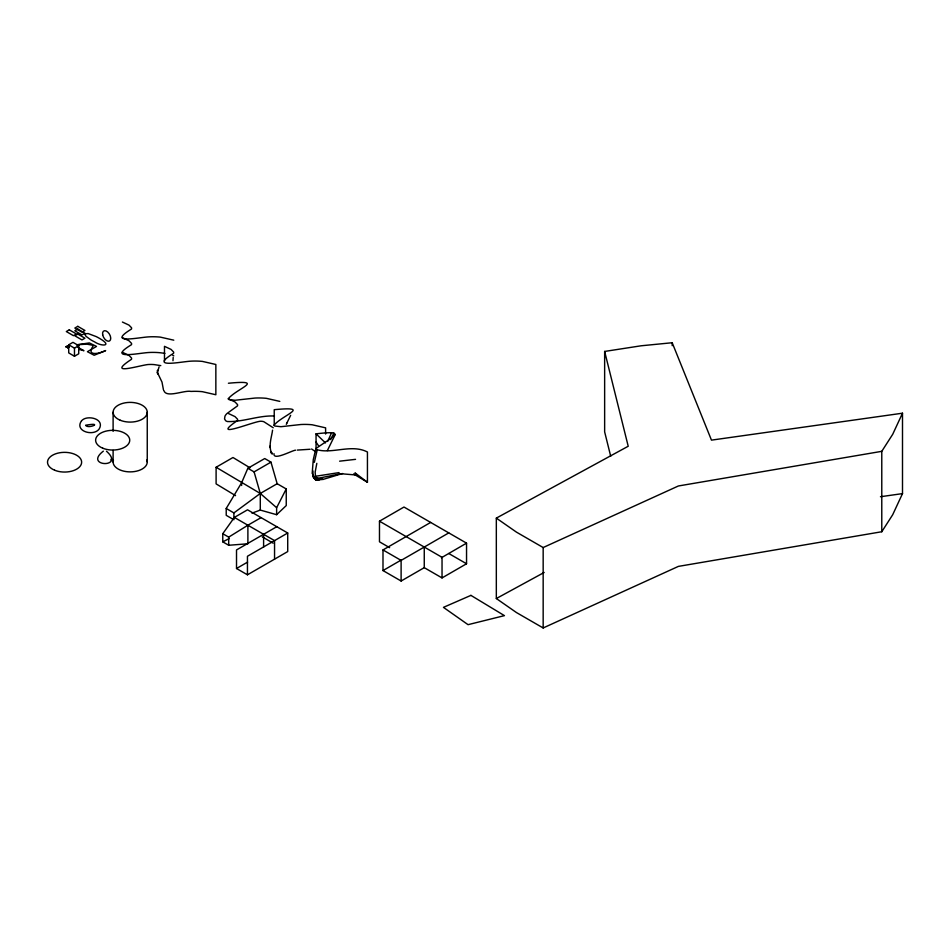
<?xml version="1.0" encoding="UTF-8"?>
<svg xmlns="http://www.w3.org/2000/svg" width="950" height="950" viewBox="0 0 950 950"><rect width="100%" height="100%" fill="white"/><g stroke="black" fill="none" stroke-linecap="round" stroke-linejoin="round"><path stroke-width="1.43" d="M316.053 449.481L316.053 433.841C347.854 430.065 333.486 436.192 315.875 448.602L315.863 449.338C331.503 454.694 351.203 443.555 367.436 451.998L367.436 482.267L353.578 473.955M172.971 360.715L173.197 357.426M85.714 425.41C88.54 429.293 104.179 421.907 85.832 425.232M316.825 463.351L315.151 472.138L315.495 476.294L317.074 478.468L323.178 479.382L342.57 473.516M103.336 451.155C82.947 466.842 125.97 468.469 106.495 451.25M272.567 430.148C271.546 437.629 268.102 446.322 271.842 453.518M314.343 462.341L317.11 450.395M315.875 448.602L313.262 459.705L312.182 473.527M111.162 459.206L110.913 460.002M312.906 470.951L313.096 475.297L314.248 477.874L323.178 479.382L316.243 480.106L315.127 479.287L315.495 478.099M327.382 450.585L335.148 434.696M232.631 519.033L226.219 515.327L226.219 508.488L241.644 482.695L247.843 468.291L264.729 458.541L270.964 462.139L277.163 483.716L286.247 488.953L286.247 505.578L276.628 514.698L260.288 510.079L251.952 513.143M286.306 424.329L287.114 422.536M327.643 441.465L331.562 432.808M286.9 422.988L290.652 415.34M902.5 413.202L892.715 434.281L881.778 451.333L881.778 531.739L678.395 566.39L543.163 627.962L516.432 612.536L496.327 598.536L496.327 518.118L628.211 446.251L604.639 351.441L641.143 345.788L672.196 342.736L711.467 440.135L902.5 413.202L902.5 493.62L892.715 514.698L881.778 531.739M330.647 439.601L333.854 433.176M276.628 514.698L276.628 507.704L286.247 488.953M159.078 366.843L157.415 372.531L161.999 382.102L163.447 389.809M163.911 390.593C166.214 398.406 184.561 389.88 191.057 391.424A42.572 24.581 0 0 1 195.961 391.329A43.379 25.044 0 0 1 202.398 391.685L215.852 394.749L215.852 364.479L202.398 361.404A43.379 25.044 0 0 0 194.322 361.048A42.572 24.581 0 0 0 191.057 361.154C180.88 361.641 148.129 368.921 173.529 353.353A5.736 3.313 0 0 0 173.565 351.987L171.083 349.422L164.481 346.334L164.481 360.988M261.06 517.619L247.891 525.219L247.891 543.78L228.701 545.264L222.763 541.844L222.763 533.71L234.365 517.418L247.534 509.806L287.719 533.009L287.719 551.57L247.451 574.809L236.514 568.504L236.514 549.943L276.783 526.692M81.367 421.04C74.266 431.383 93.872 436.786 99.251 428.854C105.177 418.404 86.343 414.556 81.522 420.897M94.371 425.173L94.264 425.267M68.079 347.854A12.516 7.232 0 0 1 68.733 347.082L66.037 346.679L67.806 346.596A1.342 0.772 0 0 1 68.471 346.798L68.4 347.272A13.906 8.027 0 0 0 68.008 347.819A10.83 6.246 0 0 1 68.246 347.332L68.353 347.118A1.805 1.045 0 0 0 67.248 346.655L66.156 346.738M273.968 453.637C272.923 461.166 292.149 450.348 295.569 450.181M233.902 519.769L233.902 512.917L260.288 493.466L277.163 483.716M228.701 545.264L228.701 537.13L247.891 525.219M68.709 344.803L72.96 342.344L78.719 345.669L78.719 353.792L74.468 356.25L68.709 352.913L68.709 344.803L74.468 348.128L78.719 345.669M235.564 495.639L216.101 483.883L216.101 467.258L232.976 457.508L250.004 467.804M247.843 468.291L254.089 471.889L270.964 462.139M287.719 533.009L247.451 556.261L247.451 574.809M236.514 568.504L247.594 562.103M389.631 547.663L379.478 541.809L379.478 521.194L403.988 507.039L466.545 543.151L466.545 563.766L442.035 577.921L424.258 567.661L401.114 581.02L382.992 570.558L382.992 549.943L430.647 522.429M382.992 570.558L401.256 560.013M382.992 549.943L401.114 560.405L448.78 532.891M441.418 557.745L466.545 543.151M496.327 598.536L544.172 572.458M222.763 541.844L229.211 538.579M496.327 518.118L516.432 532.119L543.163 547.544L678.395 485.973L881.778 451.333M66.001 346.655L68.851 346.429M66.073 346.702L68.899 346.239M317.074 478.468L341.026 473.741L356.309 475.012L355.027 472.874L367.436 482.267M297.314 450.086L310.139 449.255M315.495 476.294L339.067 472.601M76.867 344.767L89.347 342.938L96.52 346.418L87.4 351.69L94.157 355.264L105.652 350.574C99.121 353.97 85.773 356.345 93.112 346.097A3.467 2.007 0 0 0 92.245 345.171L86.771 344.126L76.819 344.803M880.46 496.731L902.5 493.62M228.416 383.242C266.036 379.668 237.31 388.134 228.214 398.739A2.672 1.544 0 0 0 229.009 399.582L235.113 400.259L254.992 398.062A42.572 24.581 0 0 1 259.896 397.967A43.379 25.044 0 0 1 266.332 398.323L279.799 401.387M339.613 461.178L355.537 459.349M68.958 346.109L66.987 346.406A23.002 13.276 0 0 0 65.966 346.631M274.443 416.005C258.554 415.281 243.295 422.121 227.513 421.539A4.322 2.494 0 0 1 225.684 420.719L224.544 418.974L224.96 416.219A16.767 9.678 0 0 1 227.074 413.464L237.464 405.899A5.736 3.313 0 0 0 237.5 404.546L235.018 401.969L228.416 398.881M164.896 353.364L160.324 352.759A43.379 25.044 0 0 0 153.888 352.402A42.572 24.581 0 0 0 148.984 352.497C139.032 352.949 105.877 360.311 131.456 344.696A5.736 3.313 0 0 0 131.492 343.342L129.01 340.765L122.407 337.678M160.787 365.631L154.126 364.586A24.664 14.238 0 0 0 147.927 364.539C138.403 365.655 105.961 376.034 131.456 359.326A5.736 3.313 0 0 0 131.492 357.972L129.01 355.407L122.407 352.308M78.921 349.339L83.944 350.728L77.781 347.261M122.407 322.038L129.01 325.126L131.492 327.702A5.736 3.313 0 0 1 131.456 329.056C106.056 344.624 138.807 337.345 148.984 336.858A42.572 24.581 0 0 1 153.888 336.763A43.379 25.044 0 0 1 160.324 337.119L173.791 340.183M228.416 413.511L235.018 416.611L237.5 419.176A5.736 3.313 0 0 1 237.464 420.529C209.095 440.004 252.641 421.812 260.466 421.242A6.448 3.729 0 0 1 263.827 421.705L273.244 427.773M172.722 355.395L173.791 355.822M314.248 477.874L318.903 480.249L313.429 477.244L317.371 480.284L312.966 476.461L316.243 480.106L312.835 475.558L315.495 479.774M448.78 553.506L466.545 563.766M379.478 521.194L442.035 557.317L442.035 577.921M216.101 467.258L260.288 493.466L276.628 507.704M226.219 508.488L233.902 512.917M234.365 517.418L274.55 540.621L274.55 559.17M262.271 536.869L273.149 543.163M222.763 533.71L228.701 537.13M311.588 448.982L315.507 451.618M316.053 433.841L325.482 442.926M272.317 454.029L271.201 452.461L271.926 453.577M316.053 442.071L318.523 445.752M313.001 474.608L315.127 479.287M254.089 471.889L260.288 493.466L260.288 510.079M610.707 456.273L604.639 431.846L604.639 351.441M672.196 342.736L672.196 345.657M543.163 547.544L543.163 627.962M424.258 547.046L424.258 567.661M401.114 560.405L401.114 581.02M325.613 434.031L325.613 427.844L312.146 424.769A43.379 25.044 0 0 0 304.071 424.412A42.572 24.581 0 0 0 300.806 424.519L280.927 426.704L274.823 426.027A2.672 1.544 0 0 1 274.027 425.184C282.898 414.711 312.016 406.089 274.229 409.688L274.229 425.327M263.601 534.304L263.601 547.153M241.644 482.695L241.644 485.462M147.25 412.181L147.25 461.973M113.109 412.288L113.109 431.336M113.109 450.371L113.109 462.08M74.468 348.128L74.468 356.25M68.044 347.831A12.991 7.505 0 0 1 68.448 347.32L68.828 346.833A13.597 7.849 0 0 0 68.115 347.878A13.169 7.6 0 0 1 68.899 347.047M146.858 459.942A17.064 9.856 0 0 1 130.292 471.877A17.064 9.856 0 0 1 113.442 460.085M270.239 446.108L270.239 447.557L270.239 446.108M84.574 333.913L86.046 336.359L90.82 339.827A52.404 30.258 0 0 0 94.644 341.917C101.84 346.75 112.777 346.085 99.976 338.663A52.404 30.258 0 0 0 96.152 336.573L88.089 333.545L84.574 333.913M157.427 371.296L157.534 370.441L157.427 371.296M69.279 329.84L66.31 331.55L73.459 335.683L76.427 333.973L69.279 329.84M77.793 326.349L74.824 328.059L81.973 332.179L84.942 330.469L77.793 326.349M77.793 329.068L74.824 330.778L81.973 334.911L84.942 333.201L77.793 329.068M77.793 334.079L74.824 335.789L81.973 339.922L84.942 338.2L77.793 334.079M470.915 595.377L443.448 607.359L468.053 624.672L504.438 615.636L470.915 595.377M271.569 453.067L271.059 452.164L271.569 453.067M157.7 373.706L157.415 372.531L157.7 373.706M102.683 334.863A5.795 3.349 60 0 0 109.523 340.991A5.795 3.349 60 0 0 107.73 332.025A5.795 3.349 60 0 0 102.683 334.863M120.258 420.256A17.064 9.856 0 0 0 147.167 413.191A17.064 9.856 0 0 0 123.12 403.263A17.064 9.856 0 0 0 120.258 420.256M102.742 448.198A17.064 9.856 0 0 0 129.663 441.133A17.064 9.856 0 0 0 105.616 431.217A17.064 9.856 0 0 0 102.742 448.198M54.637 470.214A17.064 9.856 0 0 0 81.558 463.161A17.064 9.856 0 0 0 57.511 453.233A17.064 9.856 0 0 0 54.637 470.214"/></g></svg>
